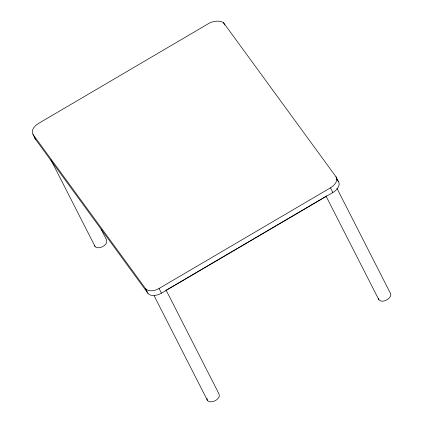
<?xml version="1.0" encoding="UTF-8"?>
<svg xmlns="http://www.w3.org/2000/svg" width="423" height="423" viewBox="0 0 423 423"><rect width="100%" height="100%" fill="white"/><g stroke="black" fill="none" stroke-linecap="round" stroke-linejoin="round"><path stroke-width="0.63" d="M33.052 134.514L145.512 288.576A11.077 6.757 -27 0 0 159.053 288.486L330.458 187.828A11.077 6.757 -27 0 0 335.962 176.735L223.503 22.673A14.953 9.121 -27 0 0 209.961 22.763L38.556 123.421A11.077 6.757 -27 0 0 33.052 134.514L35.442 139.209L147.902 293.266A11.077 6.757 -27 0 0 161.443 293.176L332.848 192.518A11.077 6.757 -27 0 0 338.352 181.425L335.962 176.735M165.964 290.331L326.683 195.944M326.107 196.24L378.897 299.838L380.864 301.039A6.646 4.056 -27 0 0 388.414 298.807A6.646 4.056 -27 0 0 390.323 293.128L336.946 188.367M336.798 179.294L338.352 181.425M330.458 187.828L332.848 192.518M223.503 22.673L224.698 25.02M166.128 290.189L218.918 393.787L219.357 395.886A6.646 4.056 -27 0 1 212.436 401.681A6.646 4.056 -27 0 1 207.048 398.397M159.053 288.486L161.443 293.176M154.109 295.74L207.492 400.496M145.512 288.576L147.902 293.266M101.055 229.134L106.453 239.73C108.214 243.659 103.328 246.916 99.971 247.619A6.646 4.056 -27 0 1 94.599 245.472M50.945 159.926L95.027 246.44M378.897 299.838L378.463 298.522M35.442 139.209A11.077 6.757 -27 0 1 34.723 137.591"/></g></svg>
